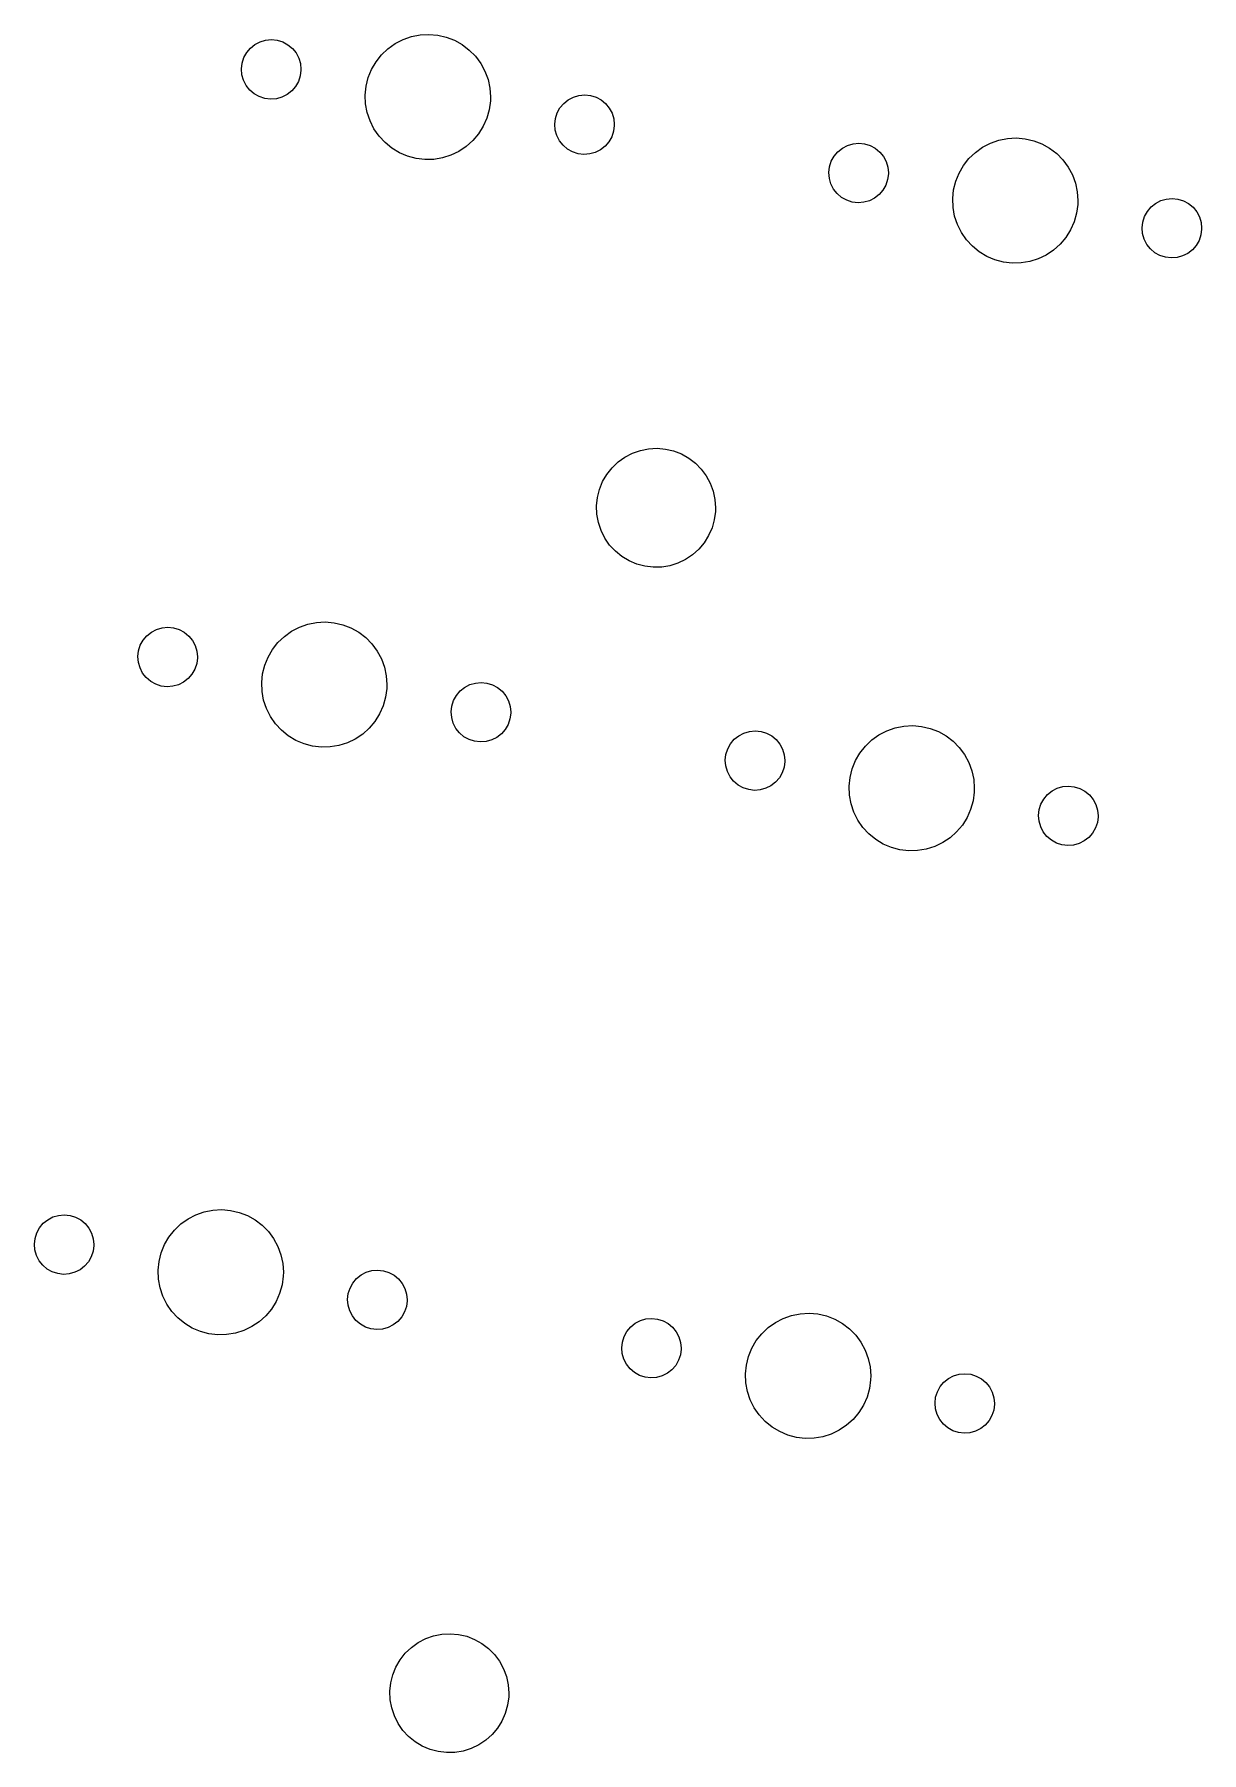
# Model space of a CAD drawing. Extents: x -68 to 324, y -171 to -29.
# Drawn here: x -61.8 to -24.5, y -83.9 to -29.1 of the extents above; entities that cross this region are included whole.
import ezdxf

# ---------------------------------------------------------------- set-up
doc = ezdxf.new("R2010")
doc.units = 0
doc.layers.add('BLACK', color=7, linetype='CONTINUOUS')

msp = doc.modelspace()

# ---------------------------------------------------------------- linework, layer by layer
at = {"layer": 'BLACK', "linetype": 'CONTINUOUS'}
for p, q in [((-54.9852, -29.6615), (-54.866, -29.5194)), ((-54.866, -29.5194), (-54.7215, -29.4033)), ((-54.7215, -29.4033), (-54.5572, -29.3174)), ((-54.5572, -29.3174), (-54.3794, -29.265)), ((-54.3794, -29.265), (-54.1947, -29.2482)), ((-54.1947, -29.2482), (-54.0103, -29.2676)), ((-54.0103, -29.2676), (-53.8332, -29.3224)), ((-53.8332, -29.3224), (-53.6701, -29.4106)), ((-53.6701, -29.4106), (-53.5273, -29.5288)), ((-53.5273, -29.5288), (-53.4101, -29.6725)), ((-50.6778, -29.7343), (-50.4734, -29.5393)), ((-50.4734, -29.5393), (-50.2435, -29.375)), ((-50.2435, -29.375), (-49.9928, -29.2448)), ((-49.9928, -29.2448), (-49.7263, -29.1512)), ((-49.7263, -29.1512), (-49.4492, -29.0961)), ((-49.4492, -29.0961), (-49.1671, -29.0806)), ((-49.1671, -29.0806), (-48.8857, -29.1049)), ((-48.8857, -29.1049), (-48.6104, -29.1687)), ((-48.6104, -29.1687), (-48.347, -29.2707)), ((-48.347, -29.2707), (-48.1005, -29.4087)), ((-48.1005, -29.4087), (-47.8759, -29.5801)), ((-47.8759, -29.5801), (-47.6777, -29.7814)), ((-55.1513, -30.1849), (-55.1306, -30.0007)), ((-55.1306, -30.0007), (-55.0745, -29.8239)), ((-55.0745, -29.8239), (-54.9852, -29.6615)), ((-53.4101, -29.6725), (-53.323, -29.8362)), ((-53.323, -29.8362), (-53.2694, -30.0137)), ((-53.2694, -30.0137), (-53.2514, -30.1982)), ((-50.9946, -30.2004), (-50.8527, -29.9562)), ((-50.8527, -29.9562), (-50.6778, -29.7343)), ((-47.6777, -29.7814), (-47.5099, -30.0087)), ((-47.5099, -30.0087), (-47.3757, -30.2573)), ((-55.1357, -30.3697), (-55.1513, -30.1849)), ((-55.0846, -30.5479), (-55.1357, -30.3697)), ((-54.9999, -30.7128), (-55.0846, -30.5479)), ((-54.8847, -30.8581), (-54.9999, -30.7128)), ((-53.3335, -30.5846), (-53.4251, -30.7458)), ((-53.275, -30.4087), (-53.3335, -30.5846)), ((-53.2517, -30.2247), (-53.275, -30.4087)), ((-53.2514, -30.1982), (-53.2517, -30.2247)), ((-51.1687, -30.7365), (-51.1006, -30.4623)), ((-51.1006, -30.4623), (-50.9946, -30.2004)), ((-47.3757, -30.2573), (-47.2779, -30.5223)), ((-47.2779, -30.5223), (-47.2185, -30.7985)), ((-54.7435, -30.9783), (-54.8847, -30.8581)), ((-54.5817, -31.0687), (-54.7435, -30.9783)), ((-54.4053, -31.126), (-54.5817, -31.0687)), ((-54.2212, -31.148), (-54.4053, -31.126)), ((-54.0364, -31.1338), (-54.2212, -31.148)), ((-53.8578, -31.0839), (-54.0364, -31.1338)), ((-53.6923, -31.0003), (-53.8578, -31.0839)), ((-53.5462, -30.8862), (-53.6923, -31.0003)), ((-53.4251, -30.7458), (-53.5462, -30.8862)), ((-51.1975, -31.0175), (-51.1687, -30.7365)), ((-51.1865, -31.2998), (-51.1975, -31.0175)), ((-47.2025, -31.2059), (-47.2401, -31.4859)), ((-47.2185, -30.7985), (-47.1985, -31.0803)), ((-47.1985, -31.0803), (-47.2025, -31.2059)), ((-44.8604, -31.2837), (-44.7159, -31.1675)), ((-44.7159, -31.1675), (-44.5516, -31.0816)), ((-44.5516, -31.0816), (-44.3737, -31.0293)), ((-44.3737, -31.0293), (-44.1891, -31.0125)), ((-44.1891, -31.0125), (-44.0047, -31.0319)), ((-44.0047, -31.0319), (-43.8276, -31.0867)), ((-43.8276, -31.0867), (-43.6645, -31.1749)), ((-43.6645, -31.1749), (-43.5216, -31.2931)), ((-51.1357, -31.5777), (-51.1865, -31.2998)), ((-51.0463, -31.8457), (-51.1357, -31.5777)), ((-47.3168, -31.7578), (-47.431, -32.0162)), ((-47.2401, -31.4859), (-47.3168, -31.7578)), ((-45.1456, -31.9492), (-45.1249, -31.7649)), ((-45.1249, -31.7649), (-45.0689, -31.5882)), ((-45.0689, -31.5882), (-44.9796, -31.4257)), ((-44.9796, -31.4257), (-44.8604, -31.2837)), ((-43.5216, -31.2931), (-43.4044, -31.4367)), ((-43.4044, -31.4367), (-43.3174, -31.6004)), ((-43.3174, -31.6004), (-43.2638, -31.7779)), ((-43.2638, -31.7779), (-43.2457, -31.9625)), ((-50.92, -32.0984), (-51.0463, -31.8457)), ((-50.7594, -32.3308), (-50.92, -32.0984)), ((-50.5676, -32.5383), (-50.7594, -32.3308)), ((-47.5805, -32.2559), (-47.7623, -32.4722)), ((-47.431, -32.0162), (-47.5805, -32.2559)), ((-45.1301, -32.134), (-45.1456, -31.9492)), ((-45.079, -32.3122), (-45.1301, -32.134)), ((-44.9942, -32.4771), (-45.079, -32.3122)), ((-43.3278, -32.3489), (-43.4194, -32.5101)), ((-43.2693, -32.1729), (-43.3278, -32.3489)), ((-43.2461, -31.989), (-43.2693, -32.1729)), ((-43.2457, -31.9625), (-43.2461, -31.989)), ((-50.3485, -32.7166), (-50.5676, -32.5383)), ((-50.1065, -32.8623), (-50.3485, -32.7166)), ((-49.8464, -32.9725), (-50.1065, -32.8623)), ((-48.2076, -32.8176), (-48.4623, -32.9399)), ((-47.9727, -32.6606), (-48.2076, -32.8176)), ((-47.7623, -32.4722), (-47.9727, -32.6606)), ((-44.8791, -32.6224), (-44.9942, -32.4771)), ((-44.7379, -32.7426), (-44.8791, -32.6224)), ((-44.576, -32.833), (-44.7379, -32.7426)), ((-44.3997, -32.8903), (-44.576, -32.833)), ((-44.2156, -32.9123), (-44.3997, -32.8903)), ((-44.0307, -32.898), (-44.2156, -32.9123)), ((-43.8522, -32.8482), (-44.0307, -32.898)), ((-43.6867, -32.7646), (-43.8522, -32.8482)), ((-43.5406, -32.6504), (-43.6867, -32.7646)), ((-43.4194, -32.5101), (-43.5406, -32.6504)), ((-36.2246, -32.9695), (-36.1054, -32.8274)), ((-36.1054, -32.8274), (-35.9609, -32.7113)), ((-35.9609, -32.7113), (-35.7966, -32.6254)), ((-35.7966, -32.6254), (-35.6188, -32.573)), ((-35.6188, -32.573), (-35.4341, -32.5562)), ((-35.4341, -32.5562), (-35.2497, -32.5756)), ((-35.2497, -32.5756), (-35.0726, -32.6304)), ((-35.0726, -32.6304), (-34.9095, -32.7186)), ((-34.9095, -32.7186), (-34.7667, -32.8368)), ((-34.7667, -32.8368), (-34.6495, -32.9805)), ((-31.9172, -33.0423), (-31.7128, -32.8473)), ((-31.7128, -32.8473), (-31.4829, -32.683)), ((-31.4829, -32.683), (-31.2322, -32.5528)), ((-31.2322, -32.5528), (-30.9657, -32.4592)), ((-30.9657, -32.4592), (-30.6886, -32.4041)), ((-30.6886, -32.4041), (-30.4065, -32.3886)), ((-30.4065, -32.3886), (-30.1251, -32.4129)), ((-30.1251, -32.4129), (-29.8499, -32.4767)), ((-29.8499, -32.4767), (-29.5864, -32.5787)), ((-29.5864, -32.5787), (-29.3399, -32.7167)), ((-29.3399, -32.7167), (-29.1153, -32.8881)), ((-29.1153, -32.8881), (-28.9171, -33.0894)), ((-49.5733, -33.0449), (-49.8464, -32.9725)), ((-49.2927, -33.0781), (-49.5733, -33.0449)), ((-49.0103, -33.0715), (-49.2927, -33.0781)), ((-48.7316, -33.0251), (-49.0103, -33.0715)), ((-48.4623, -32.9399), (-48.7316, -33.0251)), ((-36.3907, -33.4929), (-36.37, -33.3087)), ((-36.37, -33.3087), (-36.3139, -33.1319)), ((-36.3139, -33.1319), (-36.2246, -32.9695)), ((-34.6495, -32.9805), (-34.5624, -33.1442)), ((-34.5624, -33.1442), (-34.5089, -33.3217)), ((-34.5089, -33.3217), (-34.4908, -33.5062)), ((-32.234, -33.5084), (-32.0921, -33.2642)), ((-32.0921, -33.2642), (-31.9172, -33.0423)), ((-28.9171, -33.0894), (-28.7493, -33.3167)), ((-28.7493, -33.3167), (-28.6151, -33.5653)), ((-36.3752, -33.6777), (-36.3907, -33.4929)), ((-36.3241, -33.8559), (-36.3752, -33.6777)), ((-36.2393, -34.0208), (-36.3241, -33.8559)), ((-34.5729, -33.8926), (-34.6645, -34.0538)), ((-34.5144, -33.7167), (-34.5729, -33.8926)), ((-34.4911, -33.5327), (-34.5144, -33.7167)), ((-34.4908, -33.5062), (-34.4911, -33.5327)), ((-32.4082, -34.0445), (-32.3401, -33.7703)), ((-32.3401, -33.7703), (-32.234, -33.5084)), ((-28.6151, -33.5653), (-28.5174, -33.8303)), ((-28.5174, -33.8303), (-28.4579, -34.1065)), ((-36.1241, -34.1661), (-36.2393, -34.0208)), ((-35.9829, -34.2863), (-36.1241, -34.1661)), ((-35.8211, -34.3767), (-35.9829, -34.2863)), ((-35.6448, -34.434), (-35.8211, -34.3767)), ((-35.4607, -34.456), (-35.6448, -34.434)), ((-35.2758, -34.4418), (-35.4607, -34.456)), ((-35.0972, -34.3919), (-35.2758, -34.4418)), ((-34.9317, -34.3083), (-35.0972, -34.3919)), ((-34.7856, -34.1942), (-34.9317, -34.3083)), ((-34.6645, -34.0538), (-34.7856, -34.1942)), ((-32.437, -34.3255), (-32.4082, -34.0445)), ((-32.4259, -34.6078), (-32.437, -34.3255)), ((-28.4419, -34.5139), (-28.4795, -34.7939)), ((-28.4579, -34.1065), (-28.4379, -34.3883)), ((-28.4379, -34.3883), (-28.4419, -34.5139)), ((-26.0998, -34.5917), (-25.9553, -34.4755)), ((-25.9553, -34.4755), (-25.791, -34.3896)), ((-25.791, -34.3896), (-25.6131, -34.3373)), ((-25.6131, -34.3373), (-25.4285, -34.3205)), ((-25.4285, -34.3205), (-25.2441, -34.3399)), ((-25.2441, -34.3399), (-25.067, -34.3947)), ((-25.067, -34.3947), (-24.9039, -34.4829)), ((-24.9039, -34.4829), (-24.761, -34.6011)), ((-32.3751, -34.8857), (-32.4259, -34.6078)), ((-32.2857, -35.1537), (-32.3751, -34.8857)), ((-28.5562, -35.0658), (-28.6704, -35.3242)), ((-28.4795, -34.7939), (-28.5562, -35.0658)), ((-26.385, -35.2572), (-26.3644, -35.0729)), ((-26.3644, -35.0729), (-26.3083, -34.8962)), ((-26.3083, -34.8962), (-26.219, -34.7337)), ((-26.219, -34.7337), (-26.0998, -34.5917)), ((-24.761, -34.6011), (-24.6438, -34.7447)), ((-24.6438, -34.7447), (-24.5568, -34.9084)), ((-24.5568, -34.9084), (-24.5032, -35.0859)), ((-24.5032, -35.0859), (-24.4851, -35.2705)), ((-32.1594, -35.4064), (-32.2857, -35.1537)), ((-31.9988, -35.6388), (-32.1594, -35.4064)), ((-31.807, -35.8463), (-31.9988, -35.6388)), ((-28.8199, -35.5639), (-29.0017, -35.7802)), ((-28.6704, -35.3242), (-28.8199, -35.5639)), ((-26.3695, -35.442), (-26.385, -35.2572)), ((-26.3184, -35.6202), (-26.3695, -35.442)), ((-26.2337, -35.7851), (-26.3184, -35.6202)), ((-24.5672, -35.6569), (-24.6588, -35.8181)), ((-24.5087, -35.4809), (-24.5672, -35.6569)), ((-24.4855, -35.297), (-24.5087, -35.4809)), ((-24.4851, -35.2705), (-24.4855, -35.297)), ((-31.588, -36.0246), (-31.807, -35.8463)), ((-31.3459, -36.1703), (-31.588, -36.0246)), ((-31.0858, -36.2805), (-31.3459, -36.1703)), ((-29.447, -36.1256), (-29.7017, -36.2479)), ((-29.2121, -35.9686), (-29.447, -36.1256)), ((-29.0017, -35.7802), (-29.2121, -35.9686)), ((-26.1185, -35.9304), (-26.2337, -35.7851)), ((-25.9773, -36.0506), (-26.1185, -35.9304)), ((-25.8154, -36.141), (-25.9773, -36.0506)), ((-25.6391, -36.1983), (-25.8154, -36.141)), ((-25.455, -36.2203), (-25.6391, -36.1983)), ((-25.2702, -36.206), (-25.455, -36.2203)), ((-25.0916, -36.1562), (-25.2702, -36.206)), ((-24.9261, -36.0726), (-25.0916, -36.1562)), ((-24.78, -35.9584), (-24.9261, -36.0726)), ((-24.6588, -35.8181), (-24.78, -35.9584)), ((-30.8127, -36.3529), (-31.0858, -36.2805)), ((-30.5322, -36.3861), (-30.8127, -36.3529)), ((-30.2497, -36.3794), (-30.5322, -36.3861)), ((-29.971, -36.3331), (-30.2497, -36.3794)), ((-29.7017, -36.2479), (-29.971, -36.3331)), ((-43.3153, -42.9173), (-43.1211, -42.732)), ((-43.1211, -42.732), (-42.9027, -42.576)), ((-42.9027, -42.576), (-42.6646, -42.4523)), ((-42.6646, -42.4523), (-42.4114, -42.3633)), ((-42.4114, -42.3633), (-42.1481, -42.311)), ((-42.1481, -42.311), (-41.8802, -42.2962)), ((-41.8802, -42.2962), (-41.6128, -42.3194)), ((-41.6128, -42.3194), (-41.3513, -42.38)), ((-41.3513, -42.38), (-41.101, -42.4768)), ((-41.101, -42.4768), (-40.8669, -42.608)), ((-40.8669, -42.608), (-40.6535, -42.7708)), ((-40.6535, -42.7708), (-40.4652, -42.962)), ((-43.6163, -43.3601), (-43.4815, -43.128)), ((-43.4815, -43.128), (-43.3153, -42.9173)), ((-40.4652, -42.962), (-40.3058, -43.1779)), ((-40.3058, -43.1779), (-40.1783, -43.4141)), ((-43.8091, -44.1363), (-43.7817, -43.8693)), ((-43.7817, -43.8693), (-43.717, -43.6089)), ((-43.717, -43.6089), (-43.6163, -43.3601)), ((-40.1783, -43.4141), (-40.0854, -43.6659)), ((-40.0854, -43.6659), (-40.029, -43.9283)), ((-43.7985, -44.4045), (-43.8091, -44.1363)), ((-43.7503, -44.6685), (-43.7985, -44.4045)), ((-40.0137, -44.3153), (-40.0495, -44.5813)), ((-40.029, -43.9283), (-40.01, -44.196)), ((-40.01, -44.196), (-40.0137, -44.3153)), ((-43.6654, -44.9231), (-43.7503, -44.6685)), ((-43.5454, -45.1632), (-43.6654, -44.9231)), ((-40.1223, -44.8396), (-40.2308, -45.0851)), ((-40.0495, -44.5813), (-40.1223, -44.8396)), ((-43.3928, -45.384), (-43.5454, -45.1632)), ((-43.2106, -45.581), (-43.3928, -45.384)), ((-40.5456, -45.5182), (-40.7455, -45.6973)), ((-40.3729, -45.3128), (-40.5456, -45.5182)), ((-40.2308, -45.0851), (-40.3729, -45.3128)), ((-43.0025, -45.7505), (-43.2106, -45.581)), ((-42.7726, -45.8889), (-43.0025, -45.7505)), ((-42.5254, -45.9936), (-42.7726, -45.8889)), ((-42.266, -46.0623), (-42.5254, -45.9936)), ((-41.9995, -46.0939), (-42.266, -46.0623)), ((-41.4665, -46.0435), (-41.7312, -46.0876)), ((-41.2106, -45.9626), (-41.4665, -46.0435)), ((-40.9686, -45.8464), (-41.2106, -45.9626)), ((-40.7455, -45.6973), (-40.9686, -45.8464)), ((-41.7312, -46.0876), (-41.9995, -46.0939)), ((-58.174, -48.28), (-58.0295, -48.1639)), ((-58.0295, -48.1639), (-57.8652, -48.078)), ((-57.8652, -48.078), (-57.6874, -48.0256)), ((-57.6874, -48.0256), (-57.5027, -48.0088)), ((-57.5027, -48.0088), (-57.3183, -48.0282)), ((-57.3183, -48.0282), (-57.1412, -48.083)), ((-57.1412, -48.083), (-56.9781, -48.1712)), ((-56.9781, -48.1712), (-56.8353, -48.2894)), ((-53.7814, -48.2999), (-53.5515, -48.1356)), ((-53.5515, -48.1356), (-53.3008, -48.0054)), ((-53.3008, -48.0054), (-53.0343, -47.9118)), ((-53.0343, -47.9118), (-52.7572, -47.8567)), ((-52.7572, -47.8567), (-52.4751, -47.8412)), ((-52.4751, -47.8412), (-52.1937, -47.8655)), ((-52.1937, -47.8655), (-51.9184, -47.9293)), ((-51.9184, -47.9293), (-51.655, -48.0313)), ((-51.655, -48.0313), (-51.4085, -48.1693)), ((-51.4085, -48.1693), (-51.1839, -48.3407)), ((-58.4593, -48.9455), (-58.4386, -48.7613)), ((-58.4386, -48.7613), (-58.3825, -48.5845)), ((-58.3825, -48.5845), (-58.2932, -48.4221)), ((-58.2932, -48.4221), (-58.174, -48.28)), ((-56.8353, -48.2894), (-56.7181, -48.4331)), ((-56.7181, -48.4331), (-56.631, -48.5968)), ((-56.631, -48.5968), (-56.5774, -48.7743)), ((-56.5774, -48.7743), (-56.5593, -48.9588)), ((-54.3026, -48.961), (-54.1607, -48.7167)), ((-54.1607, -48.7167), (-53.9858, -48.4949)), ((-53.9858, -48.4949), (-53.7814, -48.2999)), ((-51.1839, -48.3407), (-50.9857, -48.542)), ((-50.9857, -48.542), (-50.8179, -48.7693)), ((-50.8179, -48.7693), (-50.6837, -49.0179)), ((-58.4437, -49.1303), (-58.4593, -48.9455)), ((-58.3926, -49.3085), (-58.4437, -49.1303)), ((-58.3079, -49.4734), (-58.3926, -49.3085)), ((-56.6415, -49.3452), (-56.7331, -49.5064)), ((-56.583, -49.1693), (-56.6415, -49.3452)), ((-56.5597, -48.9853), (-56.583, -49.1693)), ((-56.5593, -48.9588), (-56.5597, -48.9853)), ((-54.4767, -49.4971), (-54.4086, -49.2229)), ((-54.4086, -49.2229), (-54.3026, -48.961)), ((-50.6837, -49.0179), (-50.5859, -49.2829)), ((-50.5859, -49.2829), (-50.5265, -49.5591)), ((-58.1927, -49.6187), (-58.3079, -49.4734)), ((-58.0515, -49.7389), (-58.1927, -49.6187)), ((-57.8897, -49.8293), (-58.0515, -49.7389)), ((-57.7133, -49.8866), (-57.8897, -49.8293)), ((-57.5292, -49.9086), (-57.7133, -49.8866)), ((-57.3444, -49.8943), (-57.5292, -49.9086)), ((-57.1658, -49.8445), (-57.3444, -49.8943)), ((-57.0003, -49.7609), (-57.1658, -49.8445)), ((-56.8542, -49.6467), (-57.0003, -49.7609)), ((-56.7331, -49.5064), (-56.8542, -49.6467)), ((-54.5055, -49.7781), (-54.4767, -49.4971)), ((-54.4944, -50.0604), (-54.5055, -49.7781)), ((-50.5265, -49.5591), (-50.5065, -49.8409)), ((-50.5065, -49.8409), (-50.5105, -49.9665)), ((-48.0239, -49.9281), (-47.8596, -49.8422)), ((-47.8596, -49.8422), (-47.6817, -49.7899)), ((-47.6817, -49.7899), (-47.4971, -49.7731)), ((-47.4971, -49.7731), (-47.3127, -49.7925)), ((-47.3127, -49.7925), (-47.1356, -49.8473)), ((-47.1356, -49.8473), (-46.9725, -49.9355)), ((-54.4437, -50.3383), (-54.4944, -50.0604)), ((-54.3543, -50.6063), (-54.4437, -50.3383)), ((-50.5481, -50.2465), (-50.6248, -50.5184)), ((-50.5105, -49.9665), (-50.5481, -50.2465)), ((-48.4329, -50.5255), (-48.3769, -50.3488)), ((-48.3769, -50.3488), (-48.2876, -50.1863)), ((-48.2876, -50.1863), (-48.1684, -50.0443)), ((-48.1684, -50.0443), (-48.0239, -49.9281)), ((-46.9725, -49.9355), (-46.8296, -50.0536)), ((-46.8296, -50.0536), (-46.7124, -50.1973)), ((-46.7124, -50.1973), (-46.6254, -50.361)), ((-46.6254, -50.361), (-46.5718, -50.5385)), ((-54.228, -50.859), (-54.3543, -50.6063)), ((-54.0674, -51.0914), (-54.228, -50.859)), ((-50.8885, -51.0165), (-51.0703, -51.2327)), ((-50.739, -50.7768), (-50.8885, -51.0165)), ((-50.6248, -50.5184), (-50.739, -50.7768)), ((-48.4536, -50.7098), (-48.4329, -50.5255)), ((-48.4381, -50.8945), (-48.4536, -50.7098)), ((-48.387, -51.0728), (-48.4381, -50.8945)), ((-46.5773, -50.9335), (-46.6358, -51.1094)), ((-46.5541, -50.7496), (-46.5773, -50.9335)), ((-46.5718, -50.5385), (-46.5537, -50.723)), ((-46.5537, -50.723), (-46.5541, -50.7496)), ((-53.8756, -51.2989), (-54.0674, -51.0914)), ((-53.6565, -51.4772), (-53.8756, -51.2989)), ((-53.4145, -51.6229), (-53.6565, -51.4772)), ((-51.2807, -51.4212), (-51.5156, -51.5782)), ((-51.0703, -51.2327), (-51.2807, -51.4212)), ((-48.3022, -51.2377), (-48.387, -51.0728)), ((-48.1871, -51.383), (-48.3022, -51.2377)), ((-48.0459, -51.5031), (-48.1871, -51.383)), ((-47.884, -51.5936), (-48.0459, -51.5031)), ((-46.9947, -51.5252), (-47.1602, -51.6088)), ((-46.8486, -51.411), (-46.9947, -51.5252)), ((-46.7274, -51.2707), (-46.8486, -51.411)), ((-46.6358, -51.1094), (-46.7274, -51.2707)), ((-39.4134, -51.588), (-39.2689, -51.4719)), ((-39.2689, -51.4719), (-39.1046, -51.386)), ((-39.1046, -51.386), (-38.9268, -51.3336)), ((-38.9268, -51.3336), (-38.7421, -51.3168)), ((-38.7421, -51.3168), (-38.5577, -51.3362)), ((-38.5577, -51.3362), (-38.3806, -51.391)), ((-38.3806, -51.391), (-38.2175, -51.4792)), ((-38.2175, -51.4792), (-38.0747, -51.5974)), ((-35.0208, -51.6079), (-34.7909, -51.4436)), ((-34.7909, -51.4436), (-34.5402, -51.3134)), ((-34.5402, -51.3134), (-34.2737, -51.2198)), ((-34.2737, -51.2198), (-33.9966, -51.1647)), ((-33.9966, -51.1647), (-33.7145, -51.1492)), ((-33.7145, -51.1492), (-33.4331, -51.1735)), ((-33.4331, -51.1735), (-33.1579, -51.2373)), ((-33.1579, -51.2373), (-32.8944, -51.3393)), ((-32.8944, -51.3393), (-32.6479, -51.4773)), ((-32.6479, -51.4773), (-32.4233, -51.6487)), ((-53.1544, -51.7331), (-53.4145, -51.6229)), ((-52.8813, -51.8055), (-53.1544, -51.7331)), ((-52.6007, -51.8387), (-52.8813, -51.8055)), ((-52.3183, -51.832), (-52.6007, -51.8387)), ((-52.0396, -51.7857), (-52.3183, -51.832)), ((-51.7703, -51.7005), (-52.0396, -51.7857)), ((-51.5156, -51.5782), (-51.7703, -51.7005)), ((-47.7077, -51.6509), (-47.884, -51.5936)), ((-47.5236, -51.6728), (-47.7077, -51.6509)), ((-47.3387, -51.6586), (-47.5236, -51.6728)), ((-47.1602, -51.6088), (-47.3387, -51.6586)), ((-39.6987, -52.2535), (-39.678, -52.0693)), ((-39.678, -52.0693), (-39.6219, -51.8925)), ((-39.6219, -51.8925), (-39.5326, -51.7301)), ((-39.5326, -51.7301), (-39.4134, -51.588)), ((-38.0747, -51.5974), (-37.9575, -51.7411)), ((-37.9575, -51.7411), (-37.8704, -51.9048)), ((-37.8704, -51.9048), (-37.8169, -52.0823)), ((-37.8169, -52.0823), (-37.7988, -52.2668)), ((-35.542, -52.269), (-35.4001, -52.0247)), ((-35.4001, -52.0247), (-35.2252, -51.8029)), ((-35.2252, -51.8029), (-35.0208, -51.6079)), ((-32.4233, -51.6487), (-32.2251, -51.85)), ((-32.2251, -51.85), (-32.0573, -52.0773)), ((-32.0573, -52.0773), (-31.9231, -52.3259)), ((-39.6832, -52.4383), (-39.6987, -52.2535)), ((-39.632, -52.6165), (-39.6832, -52.4383)), ((-39.5473, -52.7814), (-39.632, -52.6165)), ((-37.8809, -52.6532), (-37.9725, -52.8144)), ((-37.8224, -52.4773), (-37.8809, -52.6532)), ((-37.7991, -52.2933), (-37.8224, -52.4773)), ((-37.7988, -52.2668), (-37.7991, -52.2933)), ((-35.7162, -52.8051), (-35.6481, -52.5309)), ((-35.6481, -52.5309), (-35.542, -52.269)), ((-31.9231, -52.3259), (-31.8254, -52.5909)), ((-31.8254, -52.5909), (-31.7659, -52.8671)), ((-39.4321, -52.9267), (-39.5473, -52.7814)), ((-39.2909, -53.0469), (-39.4321, -52.9267)), ((-39.1291, -53.1373), (-39.2909, -53.0469)), ((-38.9528, -53.1946), (-39.1291, -53.1373)), ((-38.7687, -53.2166), (-38.9528, -53.1946)), ((-38.5838, -53.2023), (-38.7687, -53.2166)), ((-38.4052, -53.1525), (-38.5838, -53.2023)), ((-38.2397, -53.0689), (-38.4052, -53.1525)), ((-38.0936, -52.9547), (-38.2397, -53.0689)), ((-37.9725, -52.8144), (-38.0936, -52.9547)), ((-35.745, -53.0861), (-35.7162, -52.8051)), ((-35.7339, -53.3684), (-35.745, -53.0861)), ((-31.7659, -52.8671), (-31.7459, -53.1489)), ((-31.7459, -53.1489), (-31.7499, -53.2745)), ((-29.2633, -53.2361), (-29.099, -53.1502)), ((-29.099, -53.1502), (-28.9211, -53.0979)), ((-28.9211, -53.0979), (-28.7365, -53.0811)), ((-28.7365, -53.0811), (-28.5521, -53.1004)), ((-28.5521, -53.1004), (-28.375, -53.1553)), ((-28.375, -53.1553), (-28.2119, -53.2435)), ((-35.6831, -53.6463), (-35.7339, -53.3684)), ((-35.5937, -53.9143), (-35.6831, -53.6463)), ((-31.7875, -53.5545), (-31.8642, -53.8264)), ((-31.7499, -53.2745), (-31.7875, -53.5545)), ((-29.6724, -53.8335), (-29.6163, -53.6568)), ((-29.6163, -53.6568), (-29.527, -53.4943)), ((-29.527, -53.4943), (-29.4078, -53.3523)), ((-29.4078, -53.3523), (-29.2633, -53.2361)), ((-28.2119, -53.2435), (-28.069, -53.3616)), ((-28.069, -53.3616), (-27.9518, -53.5053)), ((-27.9518, -53.5053), (-27.8648, -53.669)), ((-27.8648, -53.669), (-27.8112, -53.8465)), ((-35.4674, -54.167), (-35.5937, -53.9143)), ((-35.3068, -54.3994), (-35.4674, -54.167)), ((-31.9784, -54.0848), (-32.1279, -54.3245)), ((-31.8642, -53.8264), (-31.9784, -54.0848)), ((-29.693, -54.0178), (-29.6724, -53.8335)), ((-29.6775, -54.2025), (-29.693, -54.0178)), ((-29.6264, -54.3808), (-29.6775, -54.2025)), ((-27.8167, -54.2415), (-27.8752, -54.4174)), ((-27.7935, -54.0576), (-27.8167, -54.2415)), ((-27.8112, -53.8465), (-27.7931, -54.031)), ((-27.7931, -54.031), (-27.7935, -54.0576)), ((-35.115, -54.6068), (-35.3068, -54.3994)), ((-34.8959, -54.7852), (-35.115, -54.6068)), ((-34.6539, -54.9309), (-34.8959, -54.7852)), ((-32.5201, -54.7292), (-32.755, -54.8862)), ((-32.3097, -54.5407), (-32.5201, -54.7292)), ((-32.1279, -54.3245), (-32.3097, -54.5407)), ((-29.5417, -54.5457), (-29.6264, -54.3808)), ((-29.4265, -54.691), (-29.5417, -54.5457)), ((-29.2853, -54.8111), (-29.4265, -54.691)), ((-29.1234, -54.9016), (-29.2853, -54.8111)), ((-28.2341, -54.8332), (-28.3996, -54.9168)), ((-28.088, -54.719), (-28.2341, -54.8332)), ((-27.9668, -54.5787), (-28.088, -54.719)), ((-27.8752, -54.4174), (-27.9668, -54.5787)), ((-34.3938, -55.0411), (-34.6539, -54.9309)), ((-34.1207, -55.1135), (-34.3938, -55.0411)), ((-33.8402, -55.1467), (-34.1207, -55.1135)), ((-33.5577, -55.14), (-33.8402, -55.1467)), ((-33.279, -55.0937), (-33.5577, -55.14)), ((-33.0097, -55.0085), (-33.279, -55.0937)), ((-32.755, -54.8862), (-33.0097, -55.0085)), ((-28.9471, -54.9589), (-29.1234, -54.9016)), ((-28.763, -54.9808), (-28.9471, -54.9589)), ((-28.5781, -54.9666), (-28.763, -54.9808)), ((-28.3996, -54.9168), (-28.5781, -54.9666)), ((-61.482, -67.0406), (-61.3375, -66.9244)), ((-61.3375, -66.9244), (-61.1732, -66.8385)), ((-61.1732, -66.8385), (-60.9954, -66.7862)), ((-60.9954, -66.7862), (-60.8107, -66.7694)), ((-60.8107, -66.7694), (-60.6263, -66.7888)), ((-60.6263, -66.7888), (-60.4492, -66.8436)), ((-60.4492, -66.8436), (-60.2861, -66.9318)), ((-57.0894, -67.0605), (-56.8595, -66.8962)), ((-56.8595, -66.8962), (-56.6088, -66.766)), ((-56.6088, -66.766), (-56.3423, -66.6724)), ((-56.3423, -66.6724), (-56.0652, -66.6173)), ((-56.0652, -66.6173), (-55.7831, -66.6017)), ((-55.7831, -66.6017), (-55.5017, -66.6261)), ((-55.5017, -66.6261), (-55.2264, -66.6899)), ((-55.2264, -66.6899), (-54.963, -66.7918)), ((-54.963, -66.7918), (-54.7165, -66.9299)), ((-61.7466, -67.5219), (-61.6905, -67.3451)), ((-61.6905, -67.3451), (-61.6012, -67.1827)), ((-61.6012, -67.1827), (-61.482, -67.0406)), ((-60.2861, -66.9318), (-60.1433, -67.05)), ((-60.1433, -67.05), (-60.0261, -67.1936)), ((-60.0261, -67.1936), (-59.939, -67.3574)), ((-59.939, -67.3574), (-59.8854, -67.5348)), ((-57.4687, -67.4773), (-57.2938, -67.2555)), ((-57.2938, -67.2555), (-57.0894, -67.0605)), ((-54.7165, -66.9299), (-54.4919, -67.1013)), ((-54.4919, -67.1013), (-54.2937, -67.3026)), ((-54.2937, -67.3026), (-54.1259, -67.5298)), ((-61.7673, -67.7061), (-61.7466, -67.5219)), ((-61.7517, -67.8909), (-61.7673, -67.7061)), ((-61.7006, -68.0691), (-61.7517, -67.8909)), ((-59.891, -67.9298), (-59.9495, -68.1058)), ((-59.8677, -67.7459), (-59.891, -67.9298)), ((-59.8854, -67.5348), (-59.8673, -67.7194)), ((-59.8673, -67.7194), (-59.8677, -67.7459)), ((-57.7847, -68.2576), (-57.7166, -67.9835)), ((-57.7166, -67.9835), (-57.6106, -67.7216)), ((-57.6106, -67.7216), (-57.4687, -67.4773)), ((-54.1259, -67.5298), (-53.9917, -67.7785)), ((-53.9917, -67.7785), (-53.8939, -68.0435)), ((-61.6159, -68.234), (-61.7006, -68.0691)), ((-61.5007, -68.3793), (-61.6159, -68.234)), ((-61.3595, -68.4995), (-61.5007, -68.3793)), ((-61.1977, -68.5899), (-61.3595, -68.4995)), ((-60.3083, -68.5215), (-60.4738, -68.6051)), ((-60.1622, -68.4073), (-60.3083, -68.5215)), ((-60.0411, -68.267), (-60.1622, -68.4073)), ((-59.9495, -68.1058), (-60.0411, -68.267)), ((-57.8135, -68.5387), (-57.7847, -68.2576)), ((-57.8024, -68.821), (-57.8135, -68.5387)), ((-53.8939, -68.0435), (-53.8345, -68.3197)), ((-53.8345, -68.3197), (-53.8145, -68.6015)), ((-51.1676, -68.6028), (-50.9897, -68.5505)), ((-50.9897, -68.5505), (-50.8051, -68.5337)), ((-50.8051, -68.5337), (-50.6207, -68.553)), ((-50.6207, -68.553), (-50.4436, -68.6079)), ((-61.0213, -68.6472), (-61.1977, -68.5899)), ((-60.8372, -68.6692), (-61.0213, -68.6472)), ((-60.6524, -68.6549), (-60.8372, -68.6692)), ((-60.4738, -68.6051), (-60.6524, -68.6549)), ((-57.7517, -69.0989), (-57.8024, -68.821)), ((-57.6623, -69.3669), (-57.7517, -69.0989)), ((-53.8561, -69.0071), (-53.9328, -69.279)), ((-53.8185, -68.7271), (-53.8561, -69.0071)), ((-53.8145, -68.6015), (-53.8185, -68.7271)), ((-51.7409, -69.2861), (-51.6849, -69.1094)), ((-51.6849, -69.1094), (-51.5956, -68.9469)), ((-51.5956, -68.9469), (-51.4764, -68.8049)), ((-51.4764, -68.8049), (-51.3319, -68.6887)), ((-51.3319, -68.6887), (-51.1676, -68.6028)), ((-50.4436, -68.6079), (-50.2805, -68.696)), ((-50.2805, -68.696), (-50.1376, -68.8142)), ((-50.1376, -68.8142), (-50.0204, -68.9579)), ((-50.0204, -68.9579), (-49.9334, -69.1216)), ((-49.9334, -69.1216), (-49.8798, -69.2991)), ((-57.536, -69.6196), (-57.6623, -69.3669)), ((-57.3754, -69.852), (-57.536, -69.6196)), ((-54.047, -69.5374), (-54.1965, -69.7771)), ((-53.9328, -69.279), (-54.047, -69.5374)), ((-51.7616, -69.4704), (-51.7409, -69.2861)), ((-51.7461, -69.6551), (-51.7616, -69.4704)), ((-51.695, -69.8334), (-51.7461, -69.6551)), ((-49.8621, -69.5102), (-49.8853, -69.6941)), ((-49.8798, -69.2991), (-49.8617, -69.4836)), ((-49.8617, -69.4836), (-49.8621, -69.5102)), ((-57.1836, -70.0594), (-57.3754, -69.852)), ((-56.9645, -70.2378), (-57.1836, -70.0594)), ((-54.5887, -70.1818), (-54.8236, -70.3388)), ((-54.3783, -69.9933), (-54.5887, -70.1818)), ((-54.1965, -69.7771), (-54.3783, -69.9933)), ((-51.6102, -69.9983), (-51.695, -69.8334)), ((-51.4951, -70.1436), (-51.6102, -69.9983)), ((-51.3539, -70.2637), (-51.4951, -70.1436)), ((-50.1566, -70.1716), (-50.3027, -70.2857)), ((-50.0354, -70.0312), (-50.1566, -70.1716)), ((-49.9438, -69.87), (-50.0354, -70.0312)), ((-49.8853, -69.6941), (-49.9438, -69.87)), ((-42.5769, -70.2324), (-42.4126, -70.1465)), ((-42.4126, -70.1465), (-42.2348, -70.0942)), ((-42.2348, -70.0942), (-42.0501, -70.0774)), ((-42.0501, -70.0774), (-41.8657, -70.0968)), ((-41.8657, -70.0968), (-41.6886, -70.1516)), ((-41.6886, -70.1516), (-41.5255, -70.2398)), ((-38.3288, -70.3685), (-38.0989, -70.2042)), ((-38.0989, -70.2042), (-37.8482, -70.074)), ((-37.8482, -70.074), (-37.5817, -69.9804)), ((-37.5817, -69.9804), (-37.3046, -69.9253)), ((-37.3046, -69.9253), (-37.0225, -69.9097)), ((-37.0225, -69.9097), (-36.7411, -69.9341)), ((-36.7411, -69.9341), (-36.4659, -69.9979)), ((-36.4659, -69.9979), (-36.2024, -70.0998)), ((-36.2024, -70.0998), (-35.9559, -70.2379)), ((-56.7225, -70.3835), (-56.9645, -70.2378)), ((-56.4624, -70.4937), (-56.7225, -70.3835)), ((-56.1893, -70.5661), (-56.4624, -70.4937)), ((-55.9087, -70.5993), (-56.1893, -70.5661)), ((-55.6263, -70.5926), (-55.9087, -70.5993)), ((-55.3476, -70.5462), (-55.6263, -70.5926)), ((-55.0783, -70.4611), (-55.3476, -70.5462)), ((-54.8236, -70.3388), (-55.0783, -70.4611)), ((-51.192, -70.3542), (-51.3539, -70.2637)), ((-51.0157, -70.4115), (-51.192, -70.3542)), ((-50.8316, -70.4334), (-51.0157, -70.4115)), ((-50.6467, -70.4192), (-50.8316, -70.4334)), ((-50.4682, -70.3693), (-50.6467, -70.4192)), ((-50.3027, -70.2857), (-50.4682, -70.3693)), ((-42.986, -70.8299), (-42.9299, -70.6531)), ((-42.9299, -70.6531), (-42.8406, -70.4906)), ((-42.8406, -70.4906), (-42.7214, -70.3486)), ((-42.7214, -70.3486), (-42.5769, -70.2324)), ((-41.5255, -70.2398), (-41.3827, -70.358)), ((-41.3827, -70.358), (-41.2655, -70.5016)), ((-41.2655, -70.5016), (-41.1784, -70.6654)), ((-41.1784, -70.6654), (-41.1249, -70.8428)), ((-38.7081, -70.7853), (-38.5332, -70.5635)), ((-38.5332, -70.5635), (-38.3288, -70.3685)), ((-35.9559, -70.2379), (-35.7313, -70.4093)), ((-35.7313, -70.4093), (-35.5331, -70.6106)), ((-35.5331, -70.6106), (-35.3653, -70.8378)), ((-43.0067, -71.0141), (-42.986, -70.8299)), ((-42.9912, -71.1989), (-43.0067, -71.0141)), ((-42.94, -71.3771), (-42.9912, -71.1989)), ((-41.1304, -71.2378), (-41.1889, -71.4138)), ((-41.1071, -71.0539), (-41.1304, -71.2378)), ((-41.1249, -70.8428), (-41.1068, -71.0274)), ((-41.1068, -71.0274), (-41.1071, -71.0539)), ((-39.0242, -71.5656), (-38.956, -71.2915)), ((-38.956, -71.2915), (-38.85, -71.0296)), ((-38.85, -71.0296), (-38.7081, -70.7853)), ((-35.3653, -70.8378), (-35.2311, -71.0865)), ((-35.2311, -71.0865), (-35.1333, -71.3515)), ((-42.8553, -71.542), (-42.94, -71.3771)), ((-42.7401, -71.6873), (-42.8553, -71.542)), ((-42.5989, -71.8075), (-42.7401, -71.6873)), ((-42.4371, -71.8979), (-42.5989, -71.8075)), ((-41.5477, -71.8295), (-41.7132, -71.9131)), ((-41.4016, -71.7153), (-41.5477, -71.8295)), ((-41.2805, -71.575), (-41.4016, -71.7153)), ((-41.1889, -71.4138), (-41.2805, -71.575)), ((-39.0529, -71.8467), (-39.0242, -71.5656)), ((-39.0419, -72.129), (-39.0529, -71.8467)), ((-35.1333, -71.3515), (-35.0739, -71.6277)), ((-35.0739, -71.6277), (-35.0539, -71.9095)), ((-32.407, -71.9108), (-32.2291, -71.8585)), ((-32.2291, -71.8585), (-32.0445, -71.8417)), ((-32.0445, -71.8417), (-31.8601, -71.861)), ((-31.8601, -71.861), (-31.683, -71.9159)), ((-42.2608, -71.9552), (-42.4371, -71.8979)), ((-42.0767, -71.9772), (-42.2608, -71.9552)), ((-41.8918, -71.9629), (-42.0767, -71.9772)), ((-41.7132, -71.9131), (-41.8918, -71.9629)), ((-38.9911, -72.4069), (-39.0419, -72.129)), ((-38.9017, -72.6749), (-38.9911, -72.4069)), ((-35.0955, -72.3151), (-35.1722, -72.587)), ((-35.0579, -72.0351), (-35.0955, -72.3151)), ((-35.0539, -71.9095), (-35.0579, -72.0351)), ((-32.9243, -72.4174), (-32.835, -72.2549)), ((-32.835, -72.2549), (-32.7158, -72.1129)), ((-32.7158, -72.1129), (-32.5713, -71.9967)), ((-32.5713, -71.9967), (-32.407, -71.9108)), ((-31.683, -71.9159), (-31.5199, -72.004)), ((-31.5199, -72.004), (-31.377, -72.1222)), ((-31.377, -72.1222), (-31.2598, -72.2659)), ((-31.2598, -72.2659), (-31.1728, -72.4296)), ((-38.7754, -72.9276), (-38.9017, -72.6749)), ((-38.6148, -73.16), (-38.7754, -72.9276)), ((-35.2864, -72.8454), (-35.4359, -73.0851)), ((-35.1722, -72.587), (-35.2864, -72.8454)), ((-33.001, -72.7784), (-32.9804, -72.5941)), ((-32.9855, -72.9631), (-33.001, -72.7784)), ((-32.9804, -72.5941), (-32.9243, -72.4174)), ((-31.1728, -72.4296), (-31.1192, -72.6071)), ((-31.1015, -72.8182), (-31.1247, -73.0021)), ((-31.1192, -72.6071), (-31.1011, -72.7916)), ((-31.1011, -72.7916), (-31.1015, -72.8182)), ((-38.423, -73.3674), (-38.6148, -73.16)), ((-38.2039, -73.5458), (-38.423, -73.3674)), ((-35.8281, -73.4898), (-36.063, -73.6468)), ((-35.6177, -73.3013), (-35.8281, -73.4898)), ((-35.4359, -73.0851), (-35.6177, -73.3013)), ((-32.9344, -73.1414), (-32.9855, -72.9631)), ((-32.8497, -73.3063), (-32.9344, -73.1414)), ((-32.7345, -73.4516), (-32.8497, -73.3063)), ((-32.5933, -73.5717), (-32.7345, -73.4516)), ((-31.396, -73.4796), (-31.5421, -73.5937)), ((-31.2748, -73.3392), (-31.396, -73.4796)), ((-31.1832, -73.178), (-31.2748, -73.3392)), ((-31.1247, -73.0021), (-31.1832, -73.178)), ((-37.9619, -73.6915), (-38.2039, -73.5458)), ((-37.7018, -73.8017), (-37.9619, -73.6915)), ((-37.4287, -73.8741), (-37.7018, -73.8017)), ((-37.1481, -73.9073), (-37.4287, -73.8741)), ((-36.8657, -73.9006), (-37.1481, -73.9073)), ((-36.587, -73.8542), (-36.8657, -73.9006)), ((-36.3177, -73.7691), (-36.587, -73.8542)), ((-36.063, -73.6468), (-36.3177, -73.7691)), ((-32.4314, -73.6622), (-32.5933, -73.5717)), ((-32.2551, -73.7195), (-32.4314, -73.6622)), ((-32.071, -73.7414), (-32.2551, -73.7195)), ((-31.8861, -73.7272), (-32.071, -73.7414)), ((-31.7076, -73.6773), (-31.8861, -73.7272)), ((-31.5421, -73.5937), (-31.7076, -73.6773)), ((-49.9193, -80.7633), (-49.7251, -80.578)), ((-49.7251, -80.578), (-49.5067, -80.422)), ((-49.5067, -80.422), (-49.2686, -80.2983)), ((-49.2686, -80.2983), (-49.0154, -80.2093)), ((-49.0154, -80.2093), (-48.7521, -80.157)), ((-48.7521, -80.157), (-48.4842, -80.1422)), ((-48.4842, -80.1422), (-48.2168, -80.1654)), ((-48.2168, -80.1654), (-47.9553, -80.226)), ((-47.9553, -80.226), (-47.705, -80.3228)), ((-47.705, -80.3228), (-47.4709, -80.454)), ((-47.4709, -80.454), (-47.2575, -80.6168)), ((-47.2575, -80.6168), (-47.0692, -80.808)), ((-50.2203, -81.2061), (-50.0855, -80.974)), ((-50.0855, -80.974), (-49.9193, -80.7633)), ((-47.0692, -80.808), (-46.9098, -81.0239)), ((-46.9098, -81.0239), (-46.7823, -81.2601)), ((-50.4131, -81.9823), (-50.3857, -81.7153)), ((-50.3857, -81.7153), (-50.321, -81.4549)), ((-50.321, -81.4549), (-50.2203, -81.2061)), ((-46.7823, -81.2601), (-46.6894, -81.5119)), ((-46.6894, -81.5119), (-46.633, -81.7743)), ((-50.4025, -82.2505), (-50.4131, -81.9823)), ((-50.3543, -82.5145), (-50.4025, -82.2505)), ((-46.6177, -82.1613), (-46.6535, -82.4273)), ((-46.633, -81.7743), (-46.614, -82.042)), ((-46.614, -82.042), (-46.6177, -82.1613)), ((-50.2694, -82.7691), (-50.3543, -82.5145)), ((-50.1494, -83.0092), (-50.2694, -82.7691)), ((-46.7263, -82.6856), (-46.8348, -82.9311)), ((-46.6535, -82.4273), (-46.7263, -82.6856)), ((-49.9968, -83.23), (-50.1494, -83.0092)), ((-49.8146, -83.427), (-49.9968, -83.23)), ((-47.1496, -83.3642), (-47.3495, -83.5433)), ((-46.9769, -83.1588), (-47.1496, -83.3642)), ((-46.8348, -82.9311), (-46.9769, -83.1588)), ((-49.6065, -83.5965), (-49.8146, -83.427)), ((-49.3766, -83.7349), (-49.6065, -83.5965)), ((-49.1294, -83.8396), (-49.3766, -83.7349)), ((-48.87, -83.9083), (-49.1294, -83.8396)), ((-48.6035, -83.9399), (-48.87, -83.9083)), ((-48.3352, -83.9336), (-48.6035, -83.9399)), ((-48.0705, -83.8895), (-48.3352, -83.9336)), ((-47.8146, -83.8086), (-48.0705, -83.8895)), ((-47.5726, -83.6924), (-47.8146, -83.8086)), ((-47.3495, -83.5433), (-47.5726, -83.6924))]:
    msp.add_line(p, q, dxfattribs=at)

doc.saveas('drawing.dxf')
